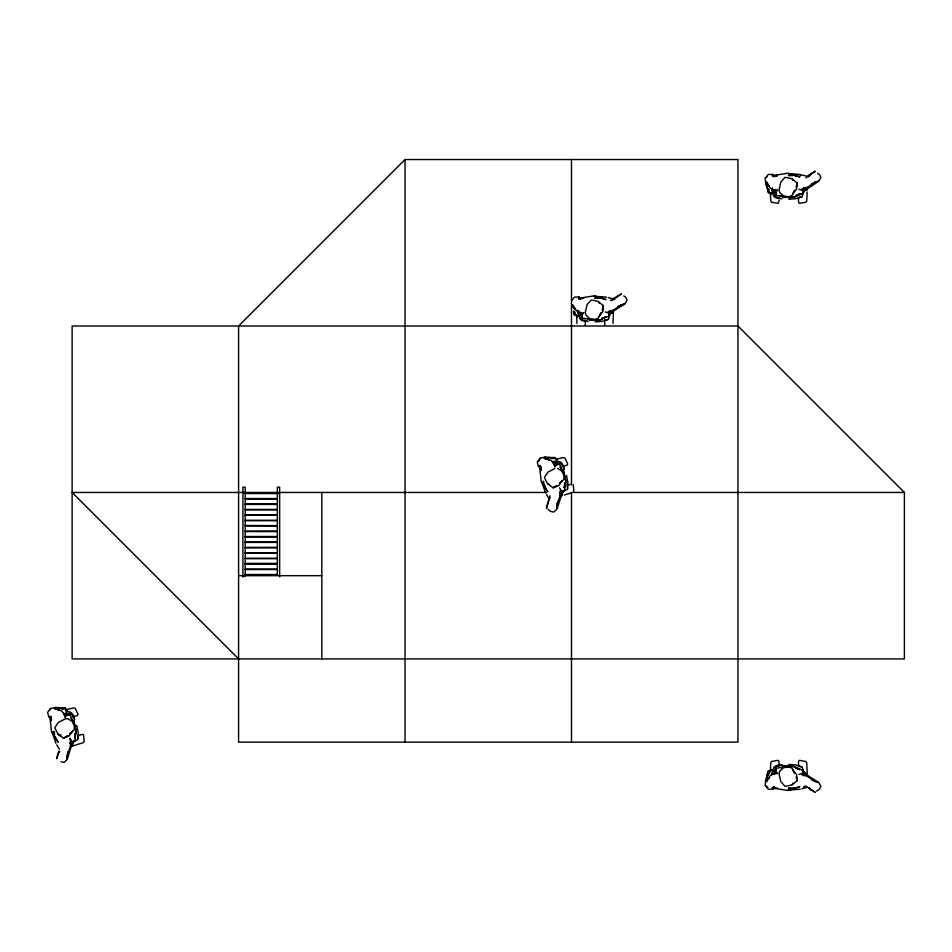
<?xml version="1.0" encoding="UTF-8"?>
<svg xmlns="http://www.w3.org/2000/svg" width="952" height="952" viewBox="0 0 952 952"><rect width="100%" height="100%" fill="white"/><g stroke="black" fill="none" stroke-linecap="round" stroke-linejoin="round"><path stroke-width="1.43" d="M613.005 323.454L613.516 310.364M50.765 716.094L51.087 721.009L51.491 719.153L50.277 720.188L51.515 731.802L58.191 742.203L54.431 736.193L53.895 731.505L54.669 734.206M540.438 465.742L540.76 470.657L541.164 468.812L539.951 469.848L541.188 481.462L547.864 491.863L544.104 485.841L543.568 481.153M67.509 755.805L67.021 758.958L68.199 751.509L67.08 755.971C69.163 750.343 71.959 744.178 69.889 738.157L71.876 741.358L70.46 741.072M557.182 505.464L556.694 508.618L557.872 501.168L556.753 505.631L559.776 496.825L560.133 490.72L561.549 491.018L559.562 487.817M774.071 787.185L772.655 789.256L768.3 789.256L765.313 785.555C765.206 781.425 765.884 776.713 768.74 773.571L767.955 774.976L769.085 772.286L768.3 774.964M604.71 320.241L604.758 325.096M798.49 197.588L798.538 202.443L799.442 203.347L805.928 202.229L806.784 200.812L807.165 192.018M779.033 766.098L778.986 761.231L778.082 760.327L771.596 761.457L770.739 762.873L770.358 771.667M72.733 743.012L72.578 745.666L72.114 742.822M560.026 496.563L562.251 495.314L562.489 491.351M766.919 777.617L767.133 773.976L768.573 770.953L770.715 770.894L771.037 769.68L773.488 771.215M767.062 777.486L767.241 775.285L767.455 777.272M585.206 325.096L585.254 320.241M779.176 200.384L778.082 203.347L771.596 202.229L770.739 200.812L770.43 193.315M67.068 709.395L65.962 709.99L67.211 709.978L66.378 712.75M554.695 457.424L555.635 459.637L556.884 459.637L556.682 461.91L552.791 461.696M775.475 773.714L775.987 768.323L783.615 767.026L781.259 767.824M609.613 310.519L609.03 316.314L601.569 318.575L603.889 317.373M803.405 187.865L802.81 193.661L795.348 195.922L800.001 193.518M776.665 773.583L775.642 771.179L775.987 768.323L774.666 774M603.211 306.841L603.425 305.675L598.011 301.344L591.311 299.963L587.087 304.592L585.29 312.375L585.873 315.064L589.764 318.599L594.964 319.372L598.284 318.135L600.998 312.827L599.094 316.492L602.83 311.673L603.425 305.675L602.211 310.816M773.845 774.166L775.344 766.895L781.866 764.813M581.851 315.16L582.16 313.732L583.802 312.637L581.851 315.16L582.207 318.004L589.835 319.313L587.467 318.515M780.069 195.469L783.615 196.659L775.987 195.35L775.642 192.506L776.665 190.102L773.548 189.888L770.263 188.115L766.431 181.963L769.121 186.39M74.803 735.527L75.363 732.969L75.125 740.763L69.674 742.834M563.917 487.733L565.036 482.628L564.798 490.423L560.704 491.97M610.411 310.923L608.506 319.36L601.854 321.395L595.024 321.883M804.19 188.27L802.286 196.707L795.634 198.742L788.803 199.242M72.126 743.369L67.223 759.458L64.046 762.433L60.928 761.755M561.204 495.611L562.144 492.303M796.3 186.878L797.205 183.034L791.79 178.69L785.091 177.31L780.866 181.939L779.069 189.722L779.652 192.411L783.544 195.945L788.756 196.719L792.064 195.481L794.789 190.174L792.873 193.839L796.61 189.02L797.205 183.034L796.336 186.818M772.417 770.632L770.43 769.68L770.715 770.894L771.037 769.68M578.626 310.411L578.054 312.28L579.387 315.862L577.245 316.647L576.936 315.433L574.794 315.386L574.032 313.113M772.405 187.758L772.405 191.4L771.667 189.043M803.119 191.197L806.891 189.948L807.522 187.473M58.774 750.973L56.692 758.696L58.369 753.472M772.929 770.263C772.786 765.479 778.867 764.42 782.484 765.289M549.947 495.754L546.377 508.356L548.459 501.811L547.674 503.453M771.667 774.642L772.405 772.274L771.965 774.178M561.168 496.456L556.896 509.106L553.719 512.093L550.601 511.414L547.995 509.201M803.381 192.613L804.63 190.031L806.903 188.853M49.694 710.501L50.408 708.514C54.383 707.407 59.095 706.824 62.868 708.776L61.309 708.371L64.189 708.776L61.404 708.716M539.022 461.149L540.082 458.174C544.056 457.067 548.768 456.484 552.541 458.436L550.982 458.031L553.862 458.424L551.077 458.364M549.947 497.396L548.447 500.633L549.732 498.491M774.071 787.03L772.834 789.172L773.714 787.744M792.242 784.662L793.064 783.258M766.991 187.282L768.573 192.732L767.562 189.46L768.573 192.732L770.715 192.78L770.43 194.006L772.417 193.054M71.186 744.809L72.471 742.655M769.204 777.153L766.431 781.711L770.263 775.571L775.939 772.607L777.594 773.69L775.642 771.179M562.263 493.469L564.203 490.304M612.196 311.28L608.768 315.778L612.814 310.899M806.737 187.449L802.56 193.125M772.655 789.256L773.976 787.233M564.417 490.173L560.74 494.79M806.606 188.246L803.405 192.233M612.707 310.995L608.697 316.016M50.396 708.562L47.6 712.405L48.73 716.606L51.099 717.439M540.07 458.209L537.273 462.053L538.404 466.266L540.772 467.099L538.404 466.266M808.01 177.084L810.973 173.764L809.188 176.072M66.961 714.821L65.033 717.356L65.664 715.476L69.805 714.417L73.042 721.449L70.972 718.332M556.634 464.469L554.718 467.004L555.337 465.135L559.478 464.076L562.715 471.109L559.954 466.944M58.001 753.794L59.774 751.485M73.602 742.251L70.936 745.69M561.24 494.576L563.275 491.91M805.904 189.15L801.798 194.137M775.642 192.506L777.594 189.983L775.939 191.078L773.548 189.888M64.903 716.428L65.664 715.476L61.333 710.763L54.407 708.645L59.381 710.109M554.576 466.087L555.337 465.135L551.006 460.411L544.08 458.305L549.054 459.757M571.521 300.772L574.508 297.072L578.864 297.072L580.28 299.154M765.313 178.119L768.3 174.418L772.655 174.418L774.071 176.501M614.004 299.82L617.193 296.405M70.864 745.832L74.53 740.656L71.067 745.13M765.587 780.438L768.157 777.57M612.065 300.57L614.659 297.881L621.585 293.882L615.813 297.595M805.856 177.917L808.45 175.227L815.364 171.229L809.593 174.942M610.173 313.267L611.922 311.471M803.952 190.614L805.701 188.817M556.884 459.637L555.635 459.637L556.741 459.054M405.028 159.543L238.583 326L238.583 742.143L737.943 742.143L737.943 159.543L405.028 159.543L405.028 742.143M561.751 493.112L563.929 491.232M611.934 300.166L614.659 297.881L610.339 300.594M770.204 770.846L770.87 770.311M801.691 193.863L803.309 192.613M767.003 176.941L765.277 178.143C765.229 182.272 765.884 186.973 768.74 190.114L767.955 188.698L769.085 191.388L768.3 188.71M807.712 188.603L818.827 181.201L820.886 177.358L819.422 174.525L817.649 173.288M816.614 791.1L819.422 789.16L820.886 786.328L818.827 782.484L804.547 773.583L803.381 771.061M65.64 736.943L68.008 735.634L63.391 738.097L57.929 733.944L54.728 727.875L58.12 722.604L65.164 718.855L67.913 718.712L72.34 721.557L74.423 726.388L74.101 729.91L69.663 733.921L72.721 731.124L69.032 735.979L63.391 738.097L64.45 737.598M556.503 485.937L553.064 487.757L547.471 483.64L544.401 477.535L547.793 472.252L554.837 468.503M556.551 485.877L553.064 487.757L558.705 485.627L562.394 480.772L559.336 483.568L563.774 479.57L564.096 476.048L562.013 471.216L557.586 468.372M601.64 319.075L606.115 316.671L600.962 319.741L589.121 320.158L600.51 319.705M610.767 312.756L625.036 303.855L627.094 300.011L625.631 297.179L623.869 295.941M70.269 743.488L77.921 739.466L78.171 732.516L76.874 725.793M559.943 493.148L567.594 489.126L567.844 482.164L566.547 475.453M578.626 315.707L576.65 316.659L576.936 315.433L577.245 316.647M800.061 175.822L802.012 174.894L806.891 176.322M803.476 786.804L805.832 785.924M771.037 193.994L770.715 192.78L771.037 193.994L773.488 192.471L771.953 190.412M610.589 313.434L613.1 312.601L610.232 312.875M564.322 495.04L570.51 493.053M567.463 485.222L570.129 484.366M77.79 735.575L82.491 734.361L83.597 735.003L84.192 741.56L83.05 742.75L70.531 746.642M815.376 182.427L818.292 181.13L811.413 184.2L815.424 181.963L807.701 187.163L801.905 189.079L802.548 190.376L798.942 189.281M621.585 305.08L624.512 303.783L617.622 306.853L621.644 304.616L613.921 309.817L608.114 311.732L608.768 313.029L605.163 311.935M798.942 774.392L802.548 773.31L801.905 774.595L807.701 776.523L815.424 781.723L811.413 779.474L818.292 782.544L815.376 781.259M772.679 176.525L777.51 175.573L775.832 176.441L776.511 174.989L788.054 173.181L799.823 176.941L793.04 174.859L788.375 175.561L792.588 175.632M578.899 299.178L583.719 298.226M802.012 788.78L806.891 787.352M559.621 496.016L562.251 495.314M772.096 175.775L775.809 174.93M578.316 298.428L582.017 297.583M556.075 459.221L563.394 457.591L564.976 458.055L567.749 464.017L567.106 465.135L562.43 466.432M65.129 709.847L73.721 707.931L75.303 708.395L78.076 714.369L77.433 715.476L72.745 716.785M549.352 457.472L555.028 457.591M59.678 707.812L65.355 707.931L65.878 709.478L67.211 709.978M795.444 789.101L796.3 788.922M554.147 464.969L559.478 464.076L553.647 464.255M64.474 715.309L69.805 714.417L63.974 714.607M798.787 197.219L801.56 196.885M604.996 319.872L607.781 319.539M804.023 190.221L806.891 189.948M582.731 297.643L594.262 295.834L606.043 299.594L599.26 297.512L594.595 298.214L601.605 298.333L594.262 296.227L606.448 297.143M553.279 463.517L560.692 463.077L564.393 468.836M63.605 713.857L71.019 713.417L74.72 719.177M789.934 197.278L794.289 197.052L782.901 197.504M781.009 198.456C777.653 199.182 772.738 197.528 772.929 193.423M587.217 321.11C583.862 321.835 578.947 320.181 579.149 316.076M800.239 789.184L788.054 790.112L799.823 786.745L793.04 788.815L788.375 788.125L795.396 787.994L788.054 790.493L776.511 788.696M768.347 185.83L769.359 185.807M574.556 308.484L575.579 308.46M61.939 707.8L65.355 707.931M556.825 461.613C561.406 460.244 564 465.849 564.096 469.562M546.222 492.458L72.126 492.458L238.583 658.915M904.4 492.458L737.943 326L72.126 326L72.126 658.915L904.4 658.915L904.4 492.458L571.486 492.458L571.486 742.143M245.211 493.1L279.65 493.136M242.915 493.184L245.211 493.184M245.211 493.552L277.353 493.552M245.211 498.515L277.353 498.562M245.211 499.015L277.353 499.015M245.211 503.989L277.353 503.989M245.211 504.441L277.353 504.441M245.211 509.415L277.353 509.415M245.211 509.867L277.353 509.867M245.211 514.842L277.353 514.794M245.211 515.294L277.353 515.294M245.211 520.268L277.353 520.268M245.211 520.72L277.353 520.72M245.211 525.48L277.353 525.647M245.211 525.932L277.353 525.932M245.211 531.121L277.353 531.073M245.211 531.573L277.353 531.573M245.211 536.535L277.353 536.5M245.211 536.987L277.353 536.987M245.211 541.962L277.353 541.962M245.211 542.414L277.353 542.414M245.211 547.388L277.353 547.34M245.211 547.84L277.353 547.84M245.211 552.767L277.353 552.814M245.211 553.267L277.353 553.267M245.211 558.241L277.353 558.241M245.211 558.693L277.353 558.693M245.211 563.453L277.353 563.453M245.211 563.62L277.353 563.62M245.211 563.905L277.353 563.905M245.211 569.046L277.353 569.094M245.211 569.546L277.353 569.546M245.211 574.52L277.353 574.52M245.211 574.972L277.353 574.972L277.353 487.174L279.65 487.174L279.65 576.924M238.583 575.686L321.812 575.686M65.688 711.965C70.829 710.049 74.434 715.392 74.423 719.902M65.962 709.99L66.569 709.99M768.347 777.855L769.359 777.867M800.239 174.49L788.054 173.573M552.267 461.53L554.742 461.637L553.659 461.458M788.803 764.444L795.634 764.932L802.286 766.967L804.19 775.416M798.787 766.467L801.56 766.788M59.797 734.765L60.785 734.896M777.51 788.113L772.679 787.149M795.444 174.585L796.3 174.751M601.652 297.238L602.509 297.405M772.096 787.911L775.809 788.744M540.926 467.063L538.534 466.409L540.141 466.897M547.912 483.997L549.471 484.425M51.253 717.403L48.861 716.761L50.468 717.237M789.267 173.93L795.396 175.68M608.233 297.548L613.112 298.976M781.866 198.873L775.344 196.79L773.845 189.507M588.074 321.526L581.553 319.444L580.065 312.161M48.73 716.606L51.027 717.368M804.369 772.905L806.891 773.738M582.16 313.732L576.484 310.768L575.413 309.186M798.835 769.561L795.348 767.764L802.81 770.013L803.405 775.809M765.277 785.543L767.871 787.34M555.552 459.138L556.242 459.637M770.204 192.828L770.87 193.375M576.424 315.481L577.09 316.016M76.315 726.102L75.743 725.531L76.112 726.257M803.952 773.072L805.701 774.857M806.713 786.661L815.364 792.457L809.593 788.732L810.973 789.922L809.188 787.601M803.405 771.453L806.606 775.44M801.798 769.549L806.487 775.333M802.56 770.549L804.476 772.715M573.449 311.042L575.294 314.041L574.52 311.363M808.438 776.618L806.903 774.833L808.319 776.808M772.655 174.418L773.976 176.453M578.864 297.072L580.196 299.106M773.714 175.941L772.834 174.513L774.071 176.655M579.935 298.595L579.042 297.167L580.292 299.309M572.652 304.616L575.341 309.043M546.46 494.505L549.102 498.848M56.787 744.845L59.429 749.188M55.835 738.252L51.896 731.707L55.93 743.238M792.242 179.024L793.064 180.416M598.463 301.677L599.272 303.069M544.449 488.233L544.841 489.019M573.342 312.351L574.794 315.386L574.115 313.208M553.564 463.124L554.242 465.1M63.891 713.464L64.569 715.44M578.626 314.053L577.507 310.507L578.173 313.065M545.603 492.886L541.569 481.355L545.508 487.9L544.734 485.199M548.304 459.15L548.542 460.137M58.631 709.502L58.869 710.489M796.336 776.868L797.205 780.652L791.79 784.995L785.091 786.376L780.866 781.735L779.069 773.964L779.652 771.263L783.544 767.728L788.756 766.967L792.064 768.193L794.789 773.512L792.873 769.835L796.61 774.654L797.205 780.652L796.3 776.808M774.666 189.674L775.987 195.35L775.475 189.972M580.875 312.327L582.207 318.004L581.696 312.625M566.987 484.223L567.582 488.376M77.505 735.956L77.909 738.728M573.271 484.651L573.866 491.208M576.579 314.672L576.96 323.454M798.49 766.098L798.538 761.231L799.442 760.327L805.928 761.457L806.784 762.873L807.296 775.963M539.558 465.373L539.713 469.181M49.932 716.987L50.039 719.522M571.486 159.543L571.486 485.032M321.812 492.458L321.812 658.915M245.211 576.436L245.211 487.21L242.915 487.21L242.915 577.174M76.16 731.683L74.708 737.859L76.327 732.088L73.673 720.545L76.16 731.683M565.833 481.331L564.381 487.507L566.012 481.736L563.346 470.193L565.833 481.331M768.335 771.227L767.562 774.226L768.335 771.227M799.894 194.018L794.741 197.088L788.625 197.707L794.313 197.016L799.894 194.018M783.603 766.003L782.901 766.182L789.184 766.408L783.603 766.003M788.625 765.967L782.901 766.182L794.289 766.622L799.894 769.656L794.741 766.598L788.625 765.967M548.53 458.9L545.091 457.15L548.53 458.9M58.857 709.24L55.418 707.503L58.857 709.24M60.452 735.694L57.798 733.992L60.452 735.694M768.347 186.306L765.587 183.248L768.347 186.306M574.556 308.96L571.795 305.901L574.556 308.96"/></g></svg>
